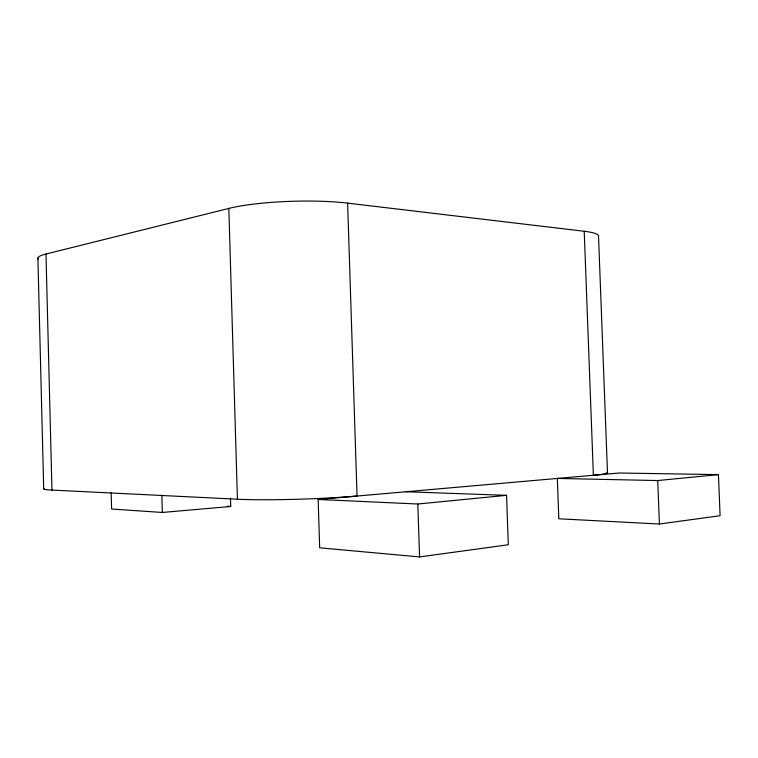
<?xml version="1.0" encoding="UTF-8"?>
<svg xmlns="http://www.w3.org/2000/svg" width="758" height="758" viewBox="0 0 758 758"><rect width="100%" height="100%" fill="white"/><g stroke="black" fill="none" stroke-linecap="round" stroke-linejoin="round"><path stroke-width="1.14" d="M38.194 259.075A66.998 8.726 -0.5 0 1 45.982 254.025L228.831 208.422A80.765 13.227 -1.6 0 1 347.619 203.125L584.219 231.266A68.845 9.191 -3.1 0 1 598.536 236.505L607.48 472.689M718.442 474.612L657.726 480.553L557.329 478.431L558.817 518.785L659.422 524.024L720.1 515.705L718.442 474.612L619.04 473.011L318.152 499.465L319.668 547.816L419.581 556.922L508.315 544.756L506.562 495.334L405.776 491.752M318.152 499.465L417.8 504.013L506.562 495.334M111.17 492.672L111.606 509.016L162.335 512.465L230.707 506.477L230.47 498.195M43.973 488.54A67.339 3.269 -2.3 0 0 51.961 490.085L237.415 499.209A81.277 4.965 -1.9 0 0 357.046 496.045L347.619 203.125M227.22 506.278L230.707 506.477M657.726 480.553L659.422 524.024M584.219 231.266L593.381 475.266A69.205 3.439 -1.3 0 0 606.76 472.348M417.8 504.013L419.581 556.922M228.831 208.422L237.415 499.209M161.852 495.192L162.335 512.465M45.982 254.025L51.961 490.085M37.9 258.184L43.708 488.882"/></g></svg>
